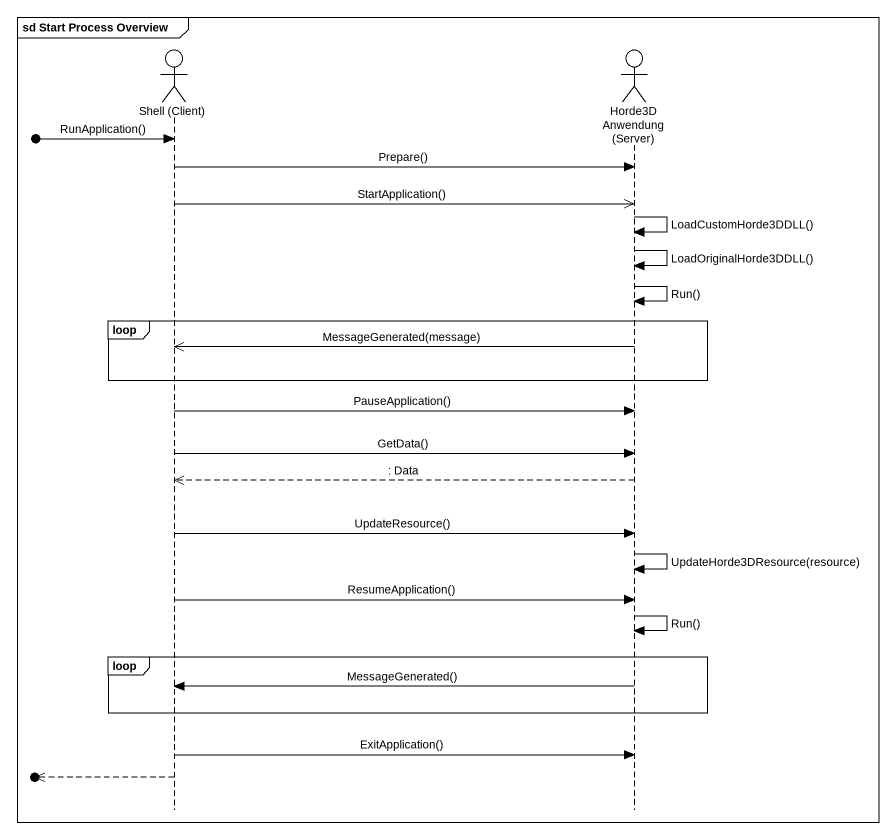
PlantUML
@startuml
mainframe sd Start Process Overview
hide footbox
actor "Shell (Client)" as Shell_Client
actor "Horde3D Anwendung (Server)" as Horde3D_Anwendung_Server

[o-> Shell_Client : RunApplication()
Shell_Client -> Horde3D_Anwendung_Server : Prepare()
Shell_Client ->> Horde3D_Anwendung_Server : StartApplication()
Horde3D_Anwendung_Server -> Horde3D_Anwendung_Server : LoadCustomHorde3DDLL()
Horde3D_Anwendung_Server -> Horde3D_Anwendung_Server : LoadOriginalHorde3DDLL()
Horde3D_Anwendung_Server -> Horde3D_Anwendung_Server : Run()
loop
  Horde3D_Anwendung_Server ->> Shell_Client : MessageGenerated(message)
end
Shell_Client -> Horde3D_Anwendung_Server : PauseApplication()
Shell_Client -> Horde3D_Anwendung_Server : GetData()
Horde3D_Anwendung_Server -->> Shell_Client : : Data
Shell_Client -> Horde3D_Anwendung_Server : UpdateResource()
Horde3D_Anwendung_Server -> Horde3D_Anwendung_Server : UpdateHorde3DResource(resource)
Shell_Client -> Horde3D_Anwendung_Server : ResumeApplication()
Horde3D_Anwendung_Server -> Horde3D_Anwendung_Server : Run()
loop
  Horde3D_Anwendung_Server -> Shell_Client : MessageGenerated()
end
Shell_Client -> Horde3D_Anwendung_Server : ExitApplication()
[o<<-- Shell_Client
@enduml
